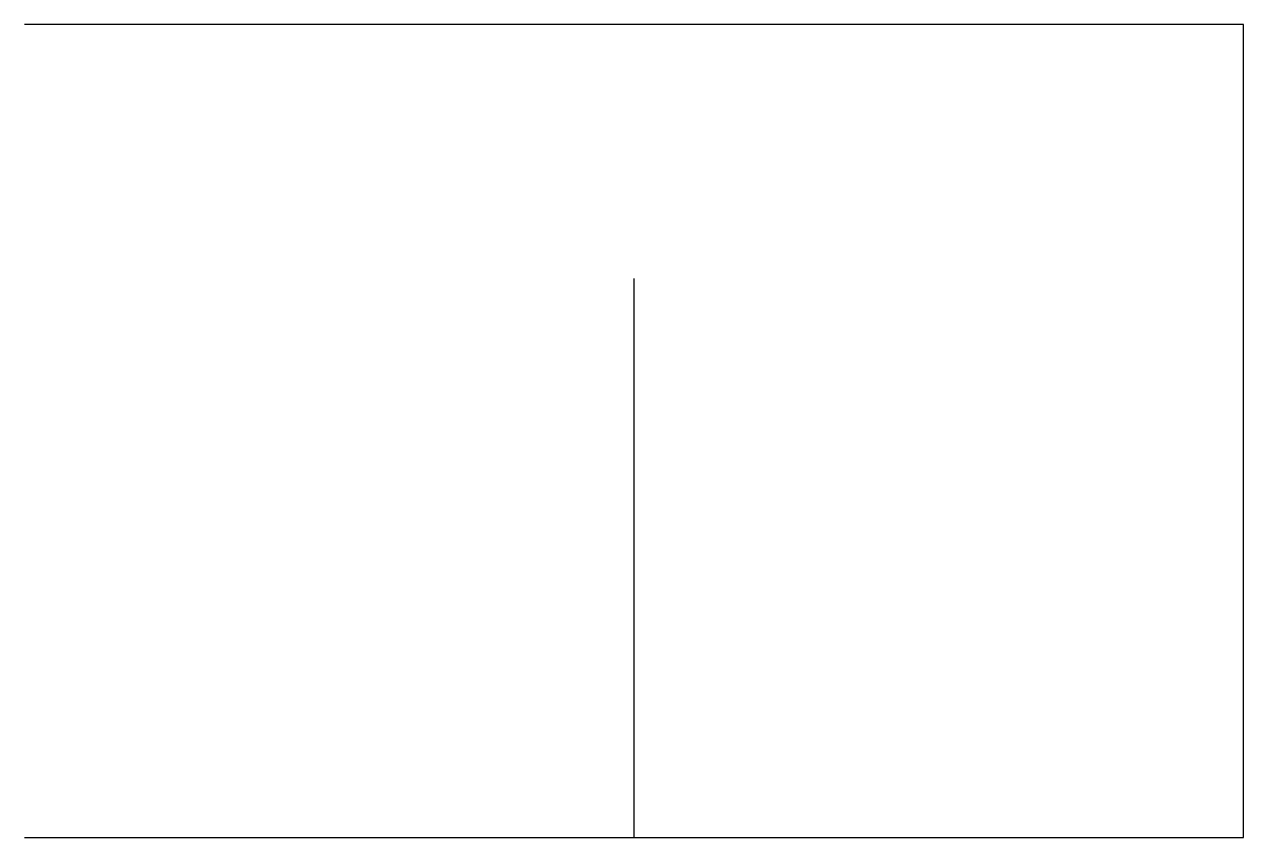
# Model space of a CAD drawing. Header units: metres. Extents: x 0 to 12, y 0 to 8.
import ezdxf

# ---------------------------------------------------------------- set-up
doc = ezdxf.new("R2010")
doc.units = ezdxf.units.M

msp = doc.modelspace()

# ---------------------------------------------------------------- linework, layer by layer
msp.add_line((6, 0), (6, 5.5))
msp.add_lwpolyline([(0, 0), (12, 0), (12, 8), (0, 8)])

doc.saveas('drawing.dxf')
